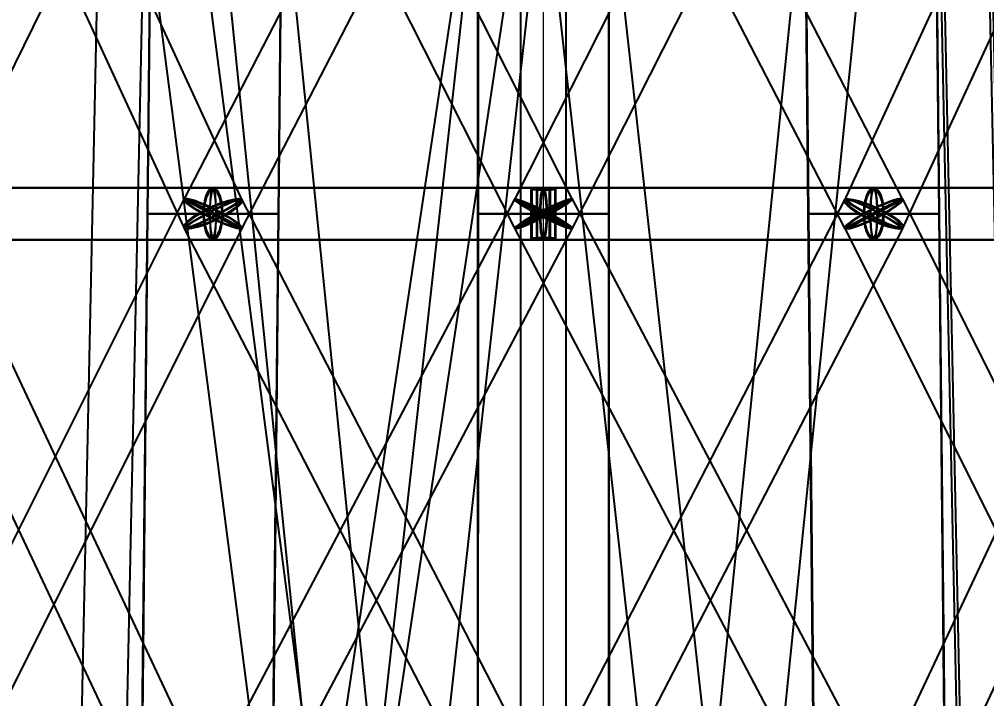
# Model space of a CAD drawing. Header units: millimetres. Extents: x -123812 to 252100, y -3000 to 639000.
# Drawn here: x -4094 to 3463, y 466211 to 471519 of the extents above; entities that cross this region are included whole.
import ezdxf

# ---------------------------------------------------------------- set-up
doc = ezdxf.new("R2010")
doc.units = ezdxf.units.MM
for name, color, linetype, lineweight in [('D-BMK-AXIS', 7, 'Continuous', 13), ('D-STR-DIM', 7, 'Continuous', 13), ('D-STR-STRC', 7, 'Continuous', 25)]:
    doc.layers.add(name, color=color, linetype=linetype, lineweight=lineweight)
doc.styles.add('OpenSansCondensed-Light', font='OpenSansCondensed-Light.ttf')
doc.styles.add('TOWER_UNICODE', font='Arial Unicode.ttf')
doc.dimstyles.new('EZDXF', dxfattribs={"dimtxt": 0.25, "dimasz": 0.175, "dimexe": 0.375, "dimexo": 0.125, "dimgap": 0.1, "dimtad": 1, "dimlfac": 100, "dimzin": 12, "dimdsep": 46, "dimtxsty": 'OpenSansCondensed-Light', "dimblk": 'ARCHTICK', "dimcen": 2.5, "dimazin": 3, "dimtfac": 0.5, "dimtmove": 2, "dimatfit": 3})

# ---------------------------------------------------------------- blocks, each defined once
blk = doc.blocks.new('_ARCHTICK')
at = {"color": 0, "linetype": 'BYBLOCK', "const_width": 0.15}
blk.add_lwpolyline([(-0.5, -0.5), (0.5, 0.5)], dxfattribs=at)

msp = doc.modelspace()

# ---------------------------------------------------------------- linework, layer by layer
at = {"layer": 'D-BMK-AXIS'}
msp.add_line((0, -3000), (0, 639000), dxfattribs=at)
at = {"layer": 'D-STR-STRC'}
for points in [[(-2758.2, 475112.7), (-5213.7, 470112.7), (-5211.4, 470101), (-5193.8, 470082.5), (-5162.1, 470058.3), (-5118.3, 470030.2), (-5065.5, 470000), (-5007.4, 469969.8), (-4947.7, 469941.7), (-4890.7, 469917.5), (-4840.2, 469899), (-4799.7, 469887.3), (-4771.8, 469883.3), (-4758.5, 469887.3), (-2303.1, 474887.3)], [(-5120.6, 474899), (-2812.7, 469899), (-2805.2, 469887.3), (-2782.4, 469883.3), (-2746, 469887.3), (-2698.2, 469899), (-2642.5, 469917.5), (-2582.6, 469941.7), (-2522.6, 469969.8), (-2466.6, 470000), (-2418.3, 470030.2), (-2381.2, 470058.3), (-2357.7, 470082.5), (-2349.3, 470101), (-4657.2, 475101)], [(-225.3, 475116.7), (-2806.3, 470116.7), (-2802.3, 470112.7), (-2783.2, 470101), (-2750.4, 470082.5), (-2706, 470058.3), (-2653.1, 470030.2), (-2595.3, 470000), (-2536.5, 469969.8), (-2480.7, 469941.7), (-2431.8, 469917.5), (-2393.1, 469899), (-2367.1, 469887.3), (-2355.7, 469883.3), (225.3, 474883.3)], [(-2757.4, 474887.3), (-226.8, 469887.3), (-220.9, 469883.3), (-199.9, 469887.3), (-165.4, 469899), (-119.5, 469917.5), (-65.5, 469941.7), (-7.1, 469969.8), (51.8, 470000), (107.2, 470030.2), (155.3, 470058.3), (192.8, 470082.5), (217.2, 470101), (226.8, 470112.7), (-2303.9, 475112.7)], [(2303.9, 475112.7), (-226.8, 470112.7), (-217.2, 470101), (-192.8, 470082.5), (-155.3, 470058.3), (-107.2, 470030.2), (-51.8, 470000), (7.1, 469969.8), (65.5, 469941.7), (119.5, 469917.5), (165.4, 469899), (199.9, 469887.3), (220.9, 469883.3), (226.8, 469887.3), (2757.4, 474887.3)], [(-225.3, 474883.3), (2355.7, 469883.3), (2367.1, 469887.3), (2393.1, 469899), (2431.8, 469917.5), (2480.7, 469941.7), (2536.5, 469969.8), (2595.3, 470000), (2653.1, 470030.2), (2706, 470058.3), (2750.4, 470082.5), (2783.2, 470101), (2802.3, 470112.7), (2806.3, 470116.7), (225.3, 475116.7)], [(4657.2, 475101), (2349.3, 470101), (2357.7, 470082.5), (2381.2, 470058.3), (2418.3, 470030.2), (2466.6, 470000), (2522.6, 469969.8), (2582.6, 469941.7), (2642.5, 469917.5), (2698.2, 469899), (2746, 469887.3), (2782.4, 469883.3), (2805.2, 469887.3), (2812.7, 469899), (5120.6, 474899)], [(-3571.2, 449969.8), (200.9, 474969.8), (194.1, 474974.1), (174, 474980.2), (142.1, 474987.6), (100.5, 474995.9), (52, 475004.4), (0, 475012.7), (-52, 475020.1), (-100.5, 475026.1), (-142.1, 475030.3), (-174, 475032.5), (-194.1, 475032.5), (-200.9, 475030.2), (-3973.1, 450030.2)], [(201.5, 450025.9), (-3038.3, 475025.9), (-3045.1, 475030.2), (-3065.3, 475032.4), (-3097.3, 475032.5), (-3139, 475030.3), (-3187.6, 475026.1), (-3239.8, 475020.1), (-3291.9, 475012.7), (-3340.6, 475004.5), (-3382.3, 474995.9), (-3414.3, 474987.7), (-3434.5, 474980.2), (-3441.3, 474974.1), (-201.5, 449974.1)], [(-2529.9, 449972.1), (252.4, 474972.1), (243.8, 474977.9), (218.6, 474985.2), (178.5, 474993.5), (126.2, 475002.3), (65.3, 475010.9), (0, 475018.8), (-65.3, 475025.4), (-126.2, 475030.2), (-178.5, 475033), (-218.6, 475033.6), (-243.8, 475031.9), (-252.4, 475027.9), (-3034.8, 450027.9)], [(252.7, 450025.5), (-2278, 475025.5), (-2286.6, 475028.1), (-2311.8, 475028.7), (-2352, 475027.4), (-2404.3, 475024.2), (-2465.3, 475019.4), (-2530.7, 475013.2), (-2596.1, 475006.2), (-2657, 474998.7), (-2709.4, 474991.3), (-2749.5, 474984.5), (-2774.8, 474978.8), (-2783.4, 474974.5), (-252.7, 449974.5)], [(252.7, 449974.4), (2783.4, 474974.4), (2774.8, 474975.3), (2749.5, 474977.8), (2709.4, 474981.9), (2657, 474987.2), (2596.1, 474993.4), (2530.7, 475000), (2465.3, 475006.6), (2404.3, 475012.8), (2352, 475018.1), (2311.8, 475022.2), (2286.6, 475024.7), (2278, 475025.6), (-252.7, 450025.6)], [(3034.7, 450028.1), (252.4, 475028.1), (243.8, 475028.7), (218.6, 475027.4), (178.5, 475024.2), (126.2, 475019.4), (65.3, 475013.2), (0, 475006.2), (-65.3, 474998.7), (-126.2, 474991.3), (-178.5, 474984.5), (-218.6, 474978.8), (-243.8, 474974.5), (-252.4, 474971.9), (2529.9, 449971.9)], [(3975.3, 450004.2), (3442.9, 475004.2), (3436, 475012.5), (3415.7, 475019.9), (3383.4, 475025.9), (3341.4, 475030.2), (3292.4, 475032.5), (3239.8, 475032.5), (3187.2, 475030.3), (3138.2, 475026), (3096.1, 475020), (3063.8, 475012.6), (3043.6, 475004.3), (3036.6, 474995.8), (3569, 449995.8)], [(-4986.1, 469796.8), (-2581, 469796.8), (-2560.9, 469803.7), (-2542.1, 469824), (-2526, 469856.3), (-2513.7, 469898.4), (-2505.9, 469947.4), (-2503.2, 470000), (-2505.9, 470052.6), (-2513.7, 470101.6), (-2526, 470143.7), (-2542.1, 470176), (-2560.9, 470196.3), (-2581, 470203.2), (-4986.1, 470203.2)], [(-4986.1, 469796.8), (-2581, 469796.8), (-2560.9, 469803.7), (-2542.1, 469824), (-2526, 469856.3), (-2513.7, 469898.4), (-2505.9, 469947.4), (-2503.2, 470000), (-2505.9, 470052.6), (-2513.7, 470101.6), (-2526, 470143.7), (-2542.1, 470176), (-2560.9, 470196.3), (-2581, 470203.2), (-4986.1, 470203.2)], [(4986.1, 470203.2), (2581, 470203.2), (2560.9, 470196.3), (2542.1, 470176), (2526, 470143.7), (2513.7, 470101.6), (2505.9, 470052.6), (2503.2, 470000), (2505.9, 469947.4), (2513.7, 469898.4), (2526, 469856.3), (2542.1, 469824), (2560.9, 469803.7), (2581, 469796.8), (4986.1, 469796.8)], [(4986.1, 470203.2), (2581, 470203.2), (2560.9, 470196.3), (2542.1, 470176), (2526, 470143.7), (2513.7, 470101.6), (2505.9, 470052.6), (2503.2, 470000), (2505.9, 469947.4), (2513.7, 469898.4), (2526, 469856.3), (2542.1, 469824), (2560.9, 469803.7), (2581, 469796.8), (4986.1, 469796.8)], [(-4856.6, 464885.6), (-2354.3, 469885.6), (-2356.4, 469897.4), (-2373.7, 469916.2), (-2405.3, 469940.8), (-2448.7, 469969.3), (-2501.2, 470000), (-2559.2, 470030.7), (-2618.6, 470059.2), (-2675.4, 470083.8), (-2725.9, 470102.6), (-2766.4, 470114.4), (-2794.3, 470118.4), (-2807.7, 470114.4), (-5310, 465114.4)], [(-5217, 469897.4), (-2862.2, 464897.4), (-2854.8, 464885.6), (-2832.1, 464881.6), (-2795.7, 464885.6), (-2748.1, 464897.4), (-2692.6, 464916.2), (-2632.9, 464940.8), (-2573.1, 464969.3), (-2517.2, 465000), (-2469.2, 465030.7), (-2432.1, 465059.2), (-2408.7, 465083.8), (-2400.4, 465102.6), (-4755.2, 470102.6)], [(-2407, 464881.6), (224.3, 469881.6), (220.5, 469885.6), (201.6, 469897.4), (169, 469916.2), (124.8, 469940.8), (72.2, 469969.3), (14.6, 470000), (-43.9, 470030.7), (-99.5, 470059.2), (-148.3, 470083.8), (-186.9, 470102.6), (-212.9, 470114.4), (-224.3, 470118.4), (-2855.6, 465118.4)], [(225.9, 465114.4), (-2355.1, 470114.4), (-2361, 470118.4), (-2381.8, 470114.4), (-2416.2, 470102.6), (-2461.8, 470083.8), (-2515.6, 470059.2), (-2573.8, 470030.7), (-2632.5, 470000), (-2687.7, 469969.3), (-2735.6, 469940.8), (-2773, 469916.2), (-2797.3, 469897.4), (-2806.9, 469885.6), (-225.9, 464885.6)], [(225.9, 464885.6), (2806.9, 469885.6), (2797.3, 469897.4), (2773, 469916.2), (2735.6, 469940.8), (2687.7, 469969.3), (2632.5, 470000), (2573.8, 470030.7), (2515.6, 470059.2), (2461.8, 470083.8), (2416.2, 470102.6), (2381.8, 470114.4), (2361, 470118.4), (2355.1, 470114.4), (-225.9, 465114.4)], [(2855.6, 465118.4), (224.3, 470118.4), (212.9, 470114.4), (186.9, 470102.6), (148.3, 470083.8), (99.5, 470059.2), (43.9, 470030.7), (-14.6, 470000), (-72.2, 469969.3), (-124.8, 469940.8), (-169, 469916.2), (-201.6, 469897.4), (-220.5, 469885.6), (-224.3, 469881.6), (2407, 464881.6)], [(5310, 465114.4), (2807.7, 470114.4), (2794.3, 470118.4), (2766.4, 470114.4), (2725.9, 470102.6), (2675.4, 470083.8), (2618.6, 470059.2), (2559.2, 470030.7), (2501.2, 470000), (2448.7, 469969.3), (2405.3, 469940.8), (2373.7, 469916.2), (2356.4, 469897.4), (2354.3, 469885.6), (4856.6, 464885.6)], [(4755.2, 470102.6), (2400.4, 465102.6), (2408.7, 465083.8), (2432.1, 465059.2), (2469.2, 465030.7), (2517.2, 465000), (2573.1, 464969.3), (2632.9, 464940.8), (2692.6, 464916.2), (2748.1, 464897.4), (2795.7, 464885.6), (2832.1, 464881.6), (2854.8, 464885.6), (2862.2, 464897.4), (5217, 469897.4)]]:
    msp.add_lwpolyline(points, dxfattribs=at)
for points in [[(-3950, 450000), (-3594.4, 450000), (-3062, 475000), (-3417.6, 475000)], [(-3950, 450000), (-3594.4, 450000), (-3062, 475000), (-3417.6, 475000)], [(-3095.2, 470000), (-2066.8, 470000), (-2017.6, 475000), (-3043.8, 475000)], [(-3091.5, 470000), (-2070.5, 470000), (-2020.6, 475000), (-3040.7, 475000)], [(-514.2, 470000), (514.2, 470000), (513.1, 475000), (-513.1, 475000)], [(-514.2, 470000), (514.2, 470000), (513.1, 475000), (-513.1, 475000)], [(-510.5, 470000), (510.5, 470000), (510.1, 475000), (-510.1, 475000)], [(-177.8, 475000), (-177.8, 450000), (177.8, 450000), (177.8, 475000)], [(-177.8, 450000), (177.8, 450000), (177.8, 475000), (-177.8, 475000)], [(2017.6, 475000), (2066.8, 470000), (3095.2, 470000), (3043.8, 475000)], [(2020.6, 475000), (2070.5, 470000), (3091.5, 470000), (3040.7, 475000)], [(3062, 475000), (3594.4, 450000), (3950, 450000), (3417.6, 475000)], [(3062, 475000), (3594.4, 450000), (3950, 450000), (3417.6, 475000)], [(-4453.3, 469800), (97.4, 469800), (97.4, 470200), (-4453.3, 470200)], [(-4407.7, 469800), (51.8, 469800), (51.8, 470200), (-4407.7, 470200)], [(-4407.7, 469800), (51.8, 469800), (51.8, 470200), (-4407.7, 470200)], [(-2658.8, 470000), (-2656.1, 469947.4), (-2648.3, 469898.4), (-2636, 469856.3), (-2619.9, 469824), (-2601.1, 469803.7), (-2581, 469796.8), (-2560.9, 469803.7), (-2542.1, 469824), (-2526, 469856.3), (-2513.7, 469898.4), (-2505.9, 469947.4), (-2503.2, 470000), (-2505.9, 470052.6), (-2513.7, 470101.6), (-2526, 470143.7), (-2542.1, 470176), (-2560.9, 470196.3), (-2581, 470203.2), (-2601.1, 470196.3), (-2619.9, 470176), (-2636, 470143.7), (-2648.3, 470101.6), (-2656.1, 470052.6)], [(-2658.8, 470000), (-2656.1, 469947.4), (-2648.3, 469898.4), (-2636, 469856.3), (-2619.9, 469824), (-2601.1, 469803.7), (-2581, 469796.8), (-2560.9, 469803.7), (-2542.1, 469824), (-2526, 469856.3), (-2513.7, 469898.4), (-2505.9, 469947.4), (-2503.2, 470000), (-2505.9, 470052.6), (-2513.7, 470101.6), (-2526, 470143.7), (-2542.1, 470176), (-2560.9, 470196.3), (-2581, 470203.2), (-2601.1, 470196.3), (-2619.9, 470176), (-2636, 470143.7), (-2648.3, 470101.6), (-2656.1, 470052.6)], [(-2652.6, 470000), (-2650.2, 469951.5), (-2643, 469906.4), (-2631.7, 469867.6), (-2616.8, 469837.9), (-2599.5, 469819.2), (-2581, 469812.8), (-2562.5, 469819.2), (-2545.2, 469837.9), (-2530.3, 469867.6), (-2519, 469906.4), (-2511.8, 469951.5), (-2509.4, 470000), (-2511.8, 470048.5), (-2519, 470093.6), (-2530.3, 470132.4), (-2545.2, 470162.1), (-2562.5, 470180.8), (-2581, 470187.2), (-2599.5, 470180.8), (-2616.8, 470162.1), (-2631.7, 470132.4), (-2643, 470093.6), (-2650.2, 470048.5)], [(-2652.6, 470000), (-2650.2, 469951.5), (-2643, 469906.4), (-2631.7, 469867.6), (-2616.8, 469837.9), (-2599.5, 469819.2), (-2581, 469812.8), (-2562.5, 469819.2), (-2545.2, 469837.9), (-2530.3, 469867.6), (-2519, 469906.4), (-2511.8, 469951.5), (-2509.4, 470000), (-2511.8, 470048.5), (-2519, 470093.6), (-2530.3, 470132.4), (-2545.2, 470162.1), (-2562.5, 470180.8), (-2581, 470187.2), (-2599.5, 470180.8), (-2616.8, 470162.1), (-2631.7, 470132.4), (-2643, 470093.6), (-2650.2, 470048.5)], [(-2607.5, 470000), (-2606.6, 469947.4), (-2604, 469898.4), (-2599.8, 469856.3), (-2594.3, 469824), (-2587.9, 469803.7), (-2581, 469796.8), (0, 469796.8), (6.9, 469803.7), (13.3, 469824), (18.8, 469856.3), (23, 469898.4), (25.6, 469947.4), (26.5, 470000), (25.6, 470052.6), (23, 470101.6), (18.8, 470143.7), (13.3, 470176), (6.9, 470196.3), (0, 470203.2), (-2581, 470203.2), (-2587.9, 470196.3), (-2594.3, 470176), (-2599.8, 470143.7), (-2604, 470101.6), (-2606.6, 470052.6)], [(-2607.5, 470000), (-2606.6, 469947.4), (-2604, 469898.4), (-2599.8, 469856.3), (-2594.3, 469824), (-2587.9, 469803.7), (-2581, 469796.8), (-2574.1, 469803.7), (-2567.7, 469824), (-2562.2, 469856.3), (-2558, 469898.4), (-2555.4, 469947.4), (-2554.5, 470000), (-2555.4, 470052.6), (-2558, 470101.6), (-2562.2, 470143.7), (-2567.7, 470176), (-2574.1, 470196.3), (-2581, 470203.2), (-2587.9, 470196.3), (-2594.3, 470176), (-2599.8, 470143.7), (-2604, 470101.6), (-2606.6, 470052.6)], [(-2607.5, 470000), (-2606.6, 469947.4), (-2604, 469898.4), (-2599.8, 469856.3), (-2594.3, 469824), (-2587.9, 469803.7), (-2581, 469796.8), (0, 469796.8), (6.9, 469803.7), (13.3, 469824), (18.8, 469856.3), (23, 469898.4), (25.6, 469947.4), (26.5, 470000), (25.6, 470052.6), (23, 470101.6), (18.8, 470143.7), (13.3, 470176), (6.9, 470196.3), (0, 470203.2), (-2581, 470203.2), (-2587.9, 470196.3), (-2594.3, 470176), (-2599.8, 470143.7), (-2604, 470101.6), (-2606.6, 470052.6)], [(-2607.5, 470000), (-2606.6, 469947.4), (-2604, 469898.4), (-2599.8, 469856.3), (-2594.3, 469824), (-2587.9, 469803.7), (-2581, 469796.8), (-2574.1, 469803.7), (-2567.7, 469824), (-2562.2, 469856.3), (-2558, 469898.4), (-2555.4, 469947.4), (-2554.5, 470000), (-2555.4, 470052.6), (-2558, 470101.6), (-2562.2, 470143.7), (-2567.7, 470176), (-2574.1, 470196.3), (-2581, 470203.2), (-2587.9, 470196.3), (-2594.3, 470176), (-2599.8, 470143.7), (-2604, 470101.6), (-2606.6, 470052.6)], [(-2605.4, 470000), (-2604.6, 469951.5), (-2602.2, 469906.4), (-2598.3, 469867.6), (-2593.2, 469837.9), (-2587.3, 469819.2), (-2581, 469812.8), (-2574.7, 469819.2), (-2568.8, 469837.9), (-2563.7, 469867.6), (-2559.8, 469906.4), (-2557.4, 469951.5), (-2556.6, 470000), (-2557.4, 470048.5), (-2559.8, 470093.6), (-2563.7, 470132.4), (-2568.8, 470162.1), (-2574.7, 470180.8), (-2581, 470187.2), (-2587.3, 470180.8), (-2593.2, 470162.1), (-2598.3, 470132.4), (-2602.2, 470093.6), (-2604.6, 470048.5)], [(-2605.4, 470000), (-2604.6, 469951.5), (-2602.2, 469906.4), (-2598.3, 469867.6), (-2593.2, 469837.9), (-2587.3, 469819.2), (-2581, 469812.8), (-2574.7, 469819.2), (-2568.8, 469837.9), (-2563.7, 469867.6), (-2559.8, 469906.4), (-2557.4, 469951.5), (-2556.6, 470000), (-2557.4, 470048.5), (-2559.8, 470093.6), (-2563.7, 470132.4), (-2568.8, 470162.1), (-2574.7, 470180.8), (-2581, 470187.2), (-2587.3, 470180.8), (-2593.2, 470162.1), (-2598.3, 470132.4), (-2602.2, 470093.6), (-2604.6, 470048.5)], [(97.4, 470200), (-97.4, 470200), (-97.4, 469800), (97.4, 469800)], [(91.5, 470188), (-91.5, 470188), (-91.5, 469812), (91.5, 469812)], [(51.8, 470200), (-51.8, 470200), (-51.8, 469800), (51.8, 469800)], [(51.8, 470200), (-51.8, 470200), (-51.8, 469800), (51.8, 469800)], [(-51.8, 469800), (4407.7, 469800), (4407.7, 470200), (-51.8, 470200)], [(-51.8, 470200), (51.8, 470200), (51.8, 469800), (-51.8, 469800)], [(-51.8, 469800), (4407.7, 469800), (4407.7, 470200), (-51.8, 470200)], [(-51.8, 470200), (51.8, 470200), (51.8, 469800), (-51.8, 469800)], [(48.7, 470188), (-48.7, 470188), (-48.7, 469812), (48.7, 469812)], [(48.7, 470188), (-48.7, 470188), (-48.7, 469812), (48.7, 469812)], [(-48.7, 470188), (48.7, 470188), (48.7, 469812), (-48.7, 469812)], [(-48.7, 470188), (48.7, 470188), (48.7, 469812), (-48.7, 469812)], [(-26.5, 470000), (-25.6, 469947.4), (-23, 469898.4), (-18.8, 469856.3), (-13.3, 469824), (-6.9, 469803.7), (0, 469796.8), (6.9, 469803.7), (13.3, 469824), (18.8, 469856.3), (23, 469898.4), (25.6, 469947.4), (26.5, 470000), (25.6, 470052.6), (23, 470101.6), (18.8, 470143.7), (13.3, 470176), (6.9, 470196.3), (0, 470203.2), (-6.9, 470196.3), (-13.3, 470176), (-18.8, 470143.7), (-23, 470101.6), (-25.6, 470052.6)], [(-26.5, 470000), (-25.6, 469947.4), (-23, 469898.4), (-18.8, 469856.3), (-13.3, 469824), (-6.9, 469803.7), (0, 469796.8), (6.9, 469803.7), (13.3, 469824), (18.8, 469856.3), (23, 469898.4), (25.6, 469947.4), (26.5, 470000), (25.6, 470052.6), (23, 470101.6), (18.8, 470143.7), (13.3, 470176), (6.9, 470196.3), (0, 470203.2), (-6.9, 470196.3), (-13.3, 470176), (-18.8, 470143.7), (-23, 470101.6), (-25.6, 470052.6)], [(-26.5, 470000), (-25.6, 469947.4), (-23, 469898.4), (-18.8, 469856.3), (-13.3, 469824), (-6.9, 469803.7), (0, 469796.8), (2581, 469796.8), (2587.9, 469803.7), (2594.3, 469824), (2599.8, 469856.3), (2604, 469898.4), (2606.6, 469947.4), (2607.5, 470000), (2606.6, 470052.6), (2604, 470101.6), (2599.8, 470143.7), (2594.3, 470176), (2587.9, 470196.3), (2581, 470203.2), (0, 470203.2), (-6.9, 470196.3), (-13.3, 470176), (-18.8, 470143.7), (-23, 470101.6), (-25.6, 470052.6)], [(26.5, 470000), (25.6, 469947.4), (23, 469898.4), (18.8, 469856.3), (13.3, 469824), (6.9, 469803.7), (0, 469796.8), (-6.9, 469803.7), (-13.3, 469824), (-18.8, 469856.3), (-23, 469898.4), (-25.6, 469947.4), (-26.5, 470000), (-25.6, 470052.6), (-23, 470101.6), (-18.8, 470143.7), (-13.3, 470176), (-6.9, 470196.3), (0, 470203.2), (6.9, 470196.3), (13.3, 470176), (18.8, 470143.7), (23, 470101.6), (25.6, 470052.6)], [(-26.5, 470000), (-25.6, 469947.4), (-23, 469898.4), (-18.8, 469856.3), (-13.3, 469824), (-6.9, 469803.7), (0, 469796.8), (2581, 469796.8), (2587.9, 469803.7), (2594.3, 469824), (2599.8, 469856.3), (2604, 469898.4), (2606.6, 469947.4), (2607.5, 470000), (2606.6, 470052.6), (2604, 470101.6), (2599.8, 470143.7), (2594.3, 470176), (2587.9, 470196.3), (2581, 470203.2), (0, 470203.2), (-6.9, 470196.3), (-13.3, 470176), (-18.8, 470143.7), (-23, 470101.6), (-25.6, 470052.6)], [(26.5, 470000), (25.6, 469947.4), (23, 469898.4), (18.8, 469856.3), (13.3, 469824), (6.9, 469803.7), (0, 469796.8), (-6.9, 469803.7), (-13.3, 469824), (-18.8, 469856.3), (-23, 469898.4), (-25.6, 469947.4), (-26.5, 470000), (-25.6, 470052.6), (-23, 470101.6), (-18.8, 470143.7), (-13.3, 470176), (-6.9, 470196.3), (0, 470203.2), (6.9, 470196.3), (13.3, 470176), (18.8, 470143.7), (23, 470101.6), (25.6, 470052.6)], [(-24.4, 470000), (-23.6, 469951.5), (-21.2, 469906.4), (-17.3, 469867.6), (-12.2, 469837.9), (-6.3, 469819.2), (0, 469812.8), (6.3, 469819.2), (12.2, 469837.9), (17.3, 469867.6), (21.2, 469906.4), (23.6, 469951.5), (24.4, 470000), (23.6, 470048.5), (21.2, 470093.6), (17.3, 470132.4), (12.2, 470162.1), (6.3, 470180.8), (0, 470187.2), (-6.3, 470180.8), (-12.2, 470162.1), (-17.3, 470132.4), (-21.2, 470093.6), (-23.6, 470048.5)], [(-24.4, 470000), (-23.6, 469951.5), (-21.2, 469906.4), (-17.3, 469867.6), (-12.2, 469837.9), (-6.3, 469819.2), (0, 469812.8), (6.3, 469819.2), (12.2, 469837.9), (17.3, 469867.6), (21.2, 469906.4), (23.6, 469951.5), (24.4, 470000), (23.6, 470048.5), (21.2, 470093.6), (17.3, 470132.4), (12.2, 470162.1), (6.3, 470180.8), (0, 470187.2), (-6.3, 470180.8), (-12.2, 470162.1), (-17.3, 470132.4), (-21.2, 470093.6), (-23.6, 470048.5)], [(24.4, 470000), (23.6, 469951.5), (21.2, 469906.4), (17.3, 469867.6), (12.2, 469837.9), (6.3, 469819.2), (0, 469812.8), (-6.3, 469819.2), (-12.2, 469837.9), (-17.3, 469867.6), (-21.2, 469906.4), (-23.6, 469951.5), (-24.4, 470000), (-23.6, 470048.5), (-21.2, 470093.6), (-17.3, 470132.4), (-12.2, 470162.1), (-6.3, 470180.8), (0, 470187.2), (6.3, 470180.8), (12.2, 470162.1), (17.3, 470132.4), (21.2, 470093.6), (23.6, 470048.5)], [(24.4, 470000), (23.6, 469951.5), (21.2, 469906.4), (17.3, 469867.6), (12.2, 469837.9), (6.3, 469819.2), (0, 469812.8), (-6.3, 469819.2), (-12.2, 469837.9), (-17.3, 469867.6), (-21.2, 469906.4), (-23.6, 469951.5), (-24.4, 470000), (-23.6, 470048.5), (-21.2, 470093.6), (-17.3, 470132.4), (-12.2, 470162.1), (-6.3, 470180.8), (0, 470187.2), (6.3, 470180.8), (12.2, 470162.1), (17.3, 470132.4), (21.2, 470093.6), (23.6, 470048.5)], [(2658.8, 470000), (2656.1, 469947.4), (2648.3, 469898.4), (2636, 469856.3), (2619.9, 469824), (2601.1, 469803.7), (2581, 469796.8), (2560.9, 469803.7), (2542.1, 469824), (2526, 469856.3), (2513.7, 469898.4), (2505.9, 469947.4), (2503.2, 470000), (2505.9, 470052.6), (2513.7, 470101.6), (2526, 470143.7), (2542.1, 470176), (2560.9, 470196.3), (2581, 470203.2), (2601.1, 470196.3), (2619.9, 470176), (2636, 470143.7), (2648.3, 470101.6), (2656.1, 470052.6)], [(2658.8, 470000), (2656.1, 469947.4), (2648.3, 469898.4), (2636, 469856.3), (2619.9, 469824), (2601.1, 469803.7), (2581, 469796.8), (2560.9, 469803.7), (2542.1, 469824), (2526, 469856.3), (2513.7, 469898.4), (2505.9, 469947.4), (2503.2, 470000), (2505.9, 470052.6), (2513.7, 470101.6), (2526, 470143.7), (2542.1, 470176), (2560.9, 470196.3), (2581, 470203.2), (2601.1, 470196.3), (2619.9, 470176), (2636, 470143.7), (2648.3, 470101.6), (2656.1, 470052.6)], [(2652.6, 470000), (2650.2, 469951.5), (2643, 469906.4), (2631.7, 469867.6), (2616.8, 469837.9), (2599.5, 469819.2), (2581, 469812.8), (2562.5, 469819.2), (2545.2, 469837.9), (2530.3, 469867.6), (2519, 469906.4), (2511.8, 469951.5), (2509.4, 470000), (2511.8, 470048.5), (2519, 470093.6), (2530.3, 470132.4), (2545.2, 470162.1), (2562.5, 470180.8), (2581, 470187.2), (2599.5, 470180.8), (2616.8, 470162.1), (2631.7, 470132.4), (2643, 470093.6), (2650.2, 470048.5)], [(2652.6, 470000), (2650.2, 469951.5), (2643, 469906.4), (2631.7, 469867.6), (2616.8, 469837.9), (2599.5, 469819.2), (2581, 469812.8), (2562.5, 469819.2), (2545.2, 469837.9), (2530.3, 469867.6), (2519, 469906.4), (2511.8, 469951.5), (2509.4, 470000), (2511.8, 470048.5), (2519, 470093.6), (2530.3, 470132.4), (2545.2, 470162.1), (2562.5, 470180.8), (2581, 470187.2), (2599.5, 470180.8), (2616.8, 470162.1), (2631.7, 470132.4), (2643, 470093.6), (2650.2, 470048.5)], [(2607.5, 470000), (2606.6, 469947.4), (2604, 469898.4), (2599.8, 469856.3), (2594.3, 469824), (2587.9, 469803.7), (2581, 469796.8), (2574.1, 469803.7), (2567.7, 469824), (2562.2, 469856.3), (2558, 469898.4), (2555.4, 469947.4), (2554.5, 470000), (2555.4, 470052.6), (2558, 470101.6), (2562.2, 470143.7), (2567.7, 470176), (2574.1, 470196.3), (2581, 470203.2), (2587.9, 470196.3), (2594.3, 470176), (2599.8, 470143.7), (2604, 470101.6), (2606.6, 470052.6)], [(2607.5, 470000), (2606.6, 469947.4), (2604, 469898.4), (2599.8, 469856.3), (2594.3, 469824), (2587.9, 469803.7), (2581, 469796.8), (2574.1, 469803.7), (2567.7, 469824), (2562.2, 469856.3), (2558, 469898.4), (2555.4, 469947.4), (2554.5, 470000), (2555.4, 470052.6), (2558, 470101.6), (2562.2, 470143.7), (2567.7, 470176), (2574.1, 470196.3), (2581, 470203.2), (2587.9, 470196.3), (2594.3, 470176), (2599.8, 470143.7), (2604, 470101.6), (2606.6, 470052.6)], [(2605.4, 470000), (2604.6, 469951.5), (2602.2, 469906.4), (2598.3, 469867.6), (2593.2, 469837.9), (2587.3, 469819.2), (2581, 469812.8), (2574.7, 469819.2), (2568.8, 469837.9), (2563.7, 469867.6), (2559.8, 469906.4), (2557.4, 469951.5), (2556.6, 470000), (2557.4, 470048.5), (2559.8, 470093.6), (2563.7, 470132.4), (2568.8, 470162.1), (2574.7, 470180.8), (2581, 470187.2), (2587.3, 470180.8), (2593.2, 470162.1), (2598.3, 470132.4), (2602.2, 470093.6), (2604.6, 470048.5)], [(2605.4, 470000), (2604.6, 469951.5), (2602.2, 469906.4), (2598.3, 469867.6), (2593.2, 469837.9), (2587.3, 469819.2), (2581, 469812.8), (2574.7, 469819.2), (2568.8, 469837.9), (2563.7, 469867.6), (2559.8, 469906.4), (2557.4, 469951.5), (2556.6, 470000), (2557.4, 470048.5), (2559.8, 470093.6), (2563.7, 470132.4), (2568.8, 470162.1), (2574.7, 470180.8), (2581, 470187.2), (2587.3, 470180.8), (2593.2, 470162.1), (2598.3, 470132.4), (2602.2, 470093.6), (2604.6, 470048.5)], [(-2695.4, 470000), (-2743.7, 469969.8), (-2780.8, 469941.7), (-2804.4, 469917.5), (-2812.7, 469899), (-2805.2, 469887.3), (-2782.4, 469883.3), (-2746, 469887.3), (-2698.2, 469899), (-2642.5, 469917.5), (-2582.6, 469941.7), (-2522.6, 469969.8), (-2466.6, 470000), (-2418.3, 470030.2), (-2381.2, 470058.3), (-2357.7, 470082.5), (-2349.3, 470101), (-2356.8, 470112.7), (-2379.6, 470116.7), (-2416, 470112.7), (-2463.8, 470101), (-2519.5, 470082.5), (-2579.4, 470058.3), (-2639.4, 470030.2)], [(-2501.2, 470000), (-2448.7, 469969.3), (-2405.3, 469940.8), (-2373.7, 469916.2), (-2356.4, 469897.4), (-2354.3, 469885.6), (-2367.7, 469881.6), (-2395.6, 469885.6), (-2436.1, 469897.4), (-2486.6, 469916.2), (-2543.4, 469940.8), (-2602.8, 469969.3), (-2660.8, 470000), (-2713.3, 470030.7), (-2756.8, 470059.2), (-2788.3, 470083.8), (-2805.6, 470102.6), (-2807.7, 470114.4), (-2794.3, 470118.4), (-2766.4, 470114.4), (-2725.9, 470102.6), (-2675.4, 470083.8), (-2618.6, 470059.2), (-2559.2, 470030.7)], [(-2529.5, 470000), (-2588.2, 469969.3), (-2646.4, 469940.8), (-2700.2, 469916.2), (-2745.8, 469897.4), (-2780.2, 469885.6), (-2801, 469881.6), (-2806.9, 469885.6), (-2797.3, 469897.4), (-2773, 469916.2), (-2735.6, 469940.8), (-2687.7, 469969.3), (-2632.5, 470000), (-2573.8, 470030.7), (-2515.6, 470059.2), (-2461.8, 470083.8), (-2416.2, 470102.6), (-2381.8, 470114.4), (-2361, 470118.4), (-2355.1, 470114.4), (-2364.7, 470102.6), (-2389, 470083.8), (-2426.4, 470059.2), (-2474.3, 470030.7)], [(-2595.3, 470000), (-2536.5, 469969.8), (-2480.7, 469941.7), (-2431.8, 469917.5), (-2393.1, 469899), (-2367.1, 469887.3), (-2355.7, 469883.3), (-2359.7, 469887.3), (-2378.8, 469899), (-2411.6, 469917.5), (-2456, 469941.7), (-2508.9, 469969.8), (-2566.7, 470000), (-2625.5, 470030.2), (-2681.3, 470058.3), (-2730.2, 470082.5), (-2769, 470101), (-2794.9, 470112.7), (-2806.3, 470116.7), (-2802.3, 470112.7), (-2783.2, 470101), (-2750.4, 470082.5), (-2706, 470058.3), (-2653.1, 470030.2)], [(-2684.2, 470000), (-2727.7, 469972.8), (-2761.2, 469947.4), (-2782.4, 469925.6), (-2789.9, 469908.9), (-2783.1, 469898.4), (-2762.6, 469894.8), (-2729.7, 469898.4), (-2686.7, 469908.9), (-2636.5, 469925.6), (-2582.5, 469947.4), (-2528.4, 469972.8), (-2477.8, 470000), (-2434.3, 470027.2), (-2400.9, 470052.6), (-2379.6, 470074.4), (-2372.1, 470091.1), (-2378.9, 470101.6), (-2399.4, 470105.2), (-2432.3, 470101.6), (-2475.3, 470091.1), (-2525.5, 470074.4), (-2579.5, 470052.6), (-2633.7, 470027.2)], [(-2509.1, 470000), (-2461.7, 469972.4), (-2422.5, 469946.6), (-2394.1, 469924.5), (-2378.5, 469907.5), (-2376.6, 469896.9), (-2388.7, 469893.2), (-2413.8, 469896.9), (-2450.4, 469907.5), (-2495.9, 469924.5), (-2547.1, 469946.6), (-2600.7, 469972.4), (-2652.9, 470000), (-2700.3, 470027.6), (-2739.5, 470053.4), (-2767.9, 470075.5), (-2783.5, 470092.5), (-2785.4, 470103.1), (-2773.3, 470106.8), (-2748.2, 470103.1), (-2711.6, 470092.5), (-2666.1, 470075.5), (-2614.9, 470053.4), (-2561.3, 470027.6)], [(-2534.6, 470000), (-2587.5, 469972.4), (-2640, 469946.6), (-2688.4, 469924.5), (-2729.6, 469907.5), (-2760.6, 469896.9), (-2779.4, 469893.2), (-2784.6, 469896.9), (-2776, 469907.5), (-2754.1, 469924.5), (-2720.4, 469946.6), (-2677.2, 469972.4), (-2627.4, 470000), (-2574.5, 470027.6), (-2522, 470053.4), (-2473.6, 470075.5), (-2432.4, 470092.5), (-2401.4, 470103.1), (-2382.6, 470106.8), (-2377.4, 470103.1), (-2386, 470092.5), (-2407.9, 470075.5), (-2441.6, 470053.4), (-2484.8, 470027.6)], [(-2593.9, 470000), (-2540.9, 469972.8), (-2490.6, 469947.4), (-2446.5, 469925.6), (-2411.6, 469908.9), (-2388.2, 469898.4), (-2377.9, 469894.8), (-2381.5, 469898.4), (-2398.7, 469908.9), (-2428.3, 469925.6), (-2468.3, 469947.4), (-2516, 469972.8), (-2568.1, 470000), (-2621.1, 470027.2), (-2671.4, 470052.6), (-2715.5, 470074.4), (-2750.5, 470091.1), (-2773.8, 470101.6), (-2784.1, 470105.2), (-2780.5, 470101.6), (-2763.3, 470091.1), (-2733.7, 470074.4), (-2693.7, 470052.6), (-2646, 470027.2)], [(-51.8, 470000), (-107.2, 469969.8), (-155.3, 469941.7), (-192.8, 469917.5), (-217.2, 469899), (-226.8, 469887.3), (-220.9, 469883.3), (-199.9, 469887.3), (-165.4, 469899), (-119.5, 469917.5), (-65.5, 469941.7), (-7.1, 469969.8), (51.8, 470000), (107.2, 470030.2), (155.3, 470058.3), (192.8, 470082.5), (217.2, 470101), (226.8, 470112.7), (220.9, 470116.7), (199.9, 470112.7), (165.4, 470101), (119.5, 470082.5), (65.5, 470058.3), (7.1, 470030.2)], [(51.8, 470000), (107.2, 469969.8), (155.3, 469941.7), (192.8, 469917.5), (217.2, 469899), (226.8, 469887.3), (220.9, 469883.3), (199.9, 469887.3), (165.4, 469899), (119.5, 469917.5), (65.5, 469941.7), (7.1, 469969.8), (-51.8, 470000), (-107.2, 470030.2), (-155.3, 470058.3), (-192.8, 470082.5), (-217.2, 470101), (-226.8, 470112.7), (-220.9, 470116.7), (-199.9, 470112.7), (-165.4, 470101), (-119.5, 470082.5), (-65.5, 470058.3), (-7.1, 470030.2)], [(14.6, 470000), (72.2, 469969.3), (124.8, 469940.8), (169, 469916.2), (201.6, 469897.4), (220.5, 469885.6), (224.3, 469881.6), (212.9, 469885.6), (186.9, 469897.4), (148.3, 469916.2), (99.5, 469940.8), (43.9, 469969.3), (-14.6, 470000), (-72.2, 470030.7), (-124.8, 470059.2), (-169, 470083.8), (-201.6, 470102.6), (-220.5, 470114.4), (-224.3, 470118.4), (-212.9, 470114.4), (-186.9, 470102.6), (-148.3, 470083.8), (-99.5, 470059.2), (-43.9, 470030.7)], [(-14.6, 470000), (-72.2, 469969.3), (-124.8, 469940.8), (-169, 469916.2), (-201.6, 469897.4), (-220.5, 469885.6), (-224.3, 469881.6), (-212.9, 469885.6), (-186.9, 469897.4), (-148.3, 469916.2), (-99.5, 469940.8), (-43.9, 469969.3), (14.6, 470000), (72.2, 470030.7), (124.8, 470059.2), (169, 470083.8), (201.6, 470102.6), (220.5, 470114.4), (224.3, 470118.4), (212.9, 470114.4), (186.9, 470102.6), (148.3, 470083.8), (99.5, 470059.2), (43.9, 470030.7)], [(-46.7, 470000), (-96.7, 469972.8), (-140, 469947.4), (-173.9, 469925.6), (-195.8, 469908.9), (-204.4, 469898.4), (-199.1, 469894.8), (-180.3, 469898.4), (-149.1, 469908.9), (-107.8, 469925.6), (-59.1, 469947.4), (-6.4, 469972.8), (46.7, 470000), (96.7, 470027.2), (140, 470052.6), (173.9, 470074.4), (195.8, 470091.1), (204.4, 470101.6), (199.1, 470105.2), (180.3, 470101.6), (149.1, 470091.1), (107.8, 470074.4), (59.1, 470052.6), (6.4, 470027.2)], [(46.7, 470000), (96.7, 469972.8), (140, 469947.4), (173.9, 469925.6), (195.8, 469908.9), (204.4, 469898.4), (199.1, 469894.8), (180.3, 469898.4), (149.1, 469908.9), (107.8, 469925.6), (59.1, 469947.4), (6.4, 469972.8), (-46.7, 470000), (-96.7, 470027.2), (-140, 470052.6), (-173.9, 470074.4), (-195.8, 470091.1), (-204.4, 470101.6), (-199.1, 470105.2), (-180.3, 470101.6), (-149.1, 470091.1), (-107.8, 470074.4), (-59.1, 470052.6), (-6.4, 470027.2)], [(13.2, 470000), (65.1, 469972.4), (112.6, 469946.6), (152.3, 469924.5), (181.7, 469907.5), (198.8, 469896.9), (202.2, 469893.2), (191.9, 469896.9), (168.5, 469907.5), (133.7, 469924.5), (89.7, 469946.6), (39.6, 469972.4), (-13.2, 470000), (-65.1, 470027.6), (-112.6, 470053.4), (-152.3, 470075.5), (-181.7, 470092.5), (-198.8, 470103.1), (-202.2, 470106.8), (-191.9, 470103.1), (-168.5, 470092.5), (-133.7, 470075.5), (-89.7, 470053.4), (-39.6, 470027.6)], [(-13.2, 470000), (-65.1, 469972.4), (-112.6, 469946.6), (-152.3, 469924.5), (-181.7, 469907.5), (-198.8, 469896.9), (-202.2, 469893.2), (-191.9, 469896.9), (-168.5, 469907.5), (-133.7, 469924.5), (-89.7, 469946.6), (-39.6, 469972.4), (13.2, 470000), (65.1, 470027.6), (112.6, 470053.4), (152.3, 470075.5), (181.7, 470092.5), (198.8, 470103.1), (202.2, 470106.8), (191.9, 470103.1), (168.5, 470092.5), (133.7, 470075.5), (89.7, 470053.4), (39.6, 470027.6)], [(2695.4, 470000), (2743.7, 469969.8), (2780.8, 469941.7), (2804.4, 469917.5), (2812.7, 469899), (2805.2, 469887.3), (2782.4, 469883.3), (2746, 469887.3), (2698.2, 469899), (2642.5, 469917.5), (2582.6, 469941.7), (2522.6, 469969.8), (2466.6, 470000), (2418.3, 470030.2), (2381.2, 470058.3), (2357.7, 470082.5), (2349.3, 470101), (2356.8, 470112.7), (2379.6, 470116.7), (2416, 470112.7), (2463.8, 470101), (2519.5, 470082.5), (2579.4, 470058.3), (2639.4, 470030.2)], [(2501.2, 470000), (2448.7, 469969.3), (2405.3, 469940.8), (2373.7, 469916.2), (2356.4, 469897.4), (2354.3, 469885.6), (2367.7, 469881.6), (2395.6, 469885.6), (2436.1, 469897.4), (2486.6, 469916.2), (2543.4, 469940.8), (2602.8, 469969.3), (2660.8, 470000), (2713.3, 470030.7), (2756.8, 470059.2), (2788.3, 470083.8), (2805.6, 470102.6), (2807.7, 470114.4), (2794.3, 470118.4), (2766.4, 470114.4), (2725.9, 470102.6), (2675.4, 470083.8), (2618.6, 470059.2), (2559.2, 470030.7)], [(2529.5, 470000), (2588.2, 469969.3), (2646.4, 469940.8), (2700.2, 469916.2), (2745.8, 469897.4), (2780.2, 469885.6), (2801, 469881.6), (2806.9, 469885.6), (2797.3, 469897.4), (2773, 469916.2), (2735.6, 469940.8), (2687.7, 469969.3), (2632.5, 470000), (2573.8, 470030.7), (2515.6, 470059.2), (2461.8, 470083.8), (2416.2, 470102.6), (2381.8, 470114.4), (2361, 470118.4), (2355.1, 470114.4), (2364.7, 470102.6), (2389, 470083.8), (2426.4, 470059.2), (2474.3, 470030.7)], [(2595.3, 470000), (2536.5, 469969.8), (2480.7, 469941.7), (2431.8, 469917.5), (2393.1, 469899), (2367.1, 469887.3), (2355.7, 469883.3), (2359.7, 469887.3), (2378.8, 469899), (2411.6, 469917.5), (2456, 469941.7), (2508.9, 469969.8), (2566.7, 470000), (2625.5, 470030.2), (2681.3, 470058.3), (2730.2, 470082.5), (2769, 470101), (2794.9, 470112.7), (2806.3, 470116.7), (2802.3, 470112.7), (2783.2, 470101), (2750.4, 470082.5), (2706, 470058.3), (2653.1, 470030.2)], [(2684.2, 470000), (2727.7, 469972.8), (2761.2, 469947.4), (2782.4, 469925.6), (2789.9, 469908.9), (2783.1, 469898.4), (2762.6, 469894.8), (2729.7, 469898.4), (2686.7, 469908.9), (2636.5, 469925.6), (2582.5, 469947.4), (2528.4, 469972.8), (2477.8, 470000), (2434.3, 470027.2), (2400.9, 470052.6), (2379.6, 470074.4), (2372.1, 470091.1), (2378.9, 470101.6), (2399.4, 470105.2), (2432.3, 470101.6), (2475.3, 470091.1), (2525.5, 470074.4), (2579.5, 470052.6), (2633.7, 470027.2)], [(2509.1, 470000), (2461.7, 469972.4), (2422.5, 469946.6), (2394.1, 469924.5), (2378.5, 469907.5), (2376.6, 469896.9), (2388.7, 469893.2), (2413.8, 469896.9), (2450.4, 469907.5), (2495.9, 469924.5), (2547.1, 469946.6), (2600.7, 469972.4), (2652.9, 470000), (2700.3, 470027.6), (2739.5, 470053.4), (2767.9, 470075.5), (2783.5, 470092.5), (2785.4, 470103.1), (2773.3, 470106.8), (2748.2, 470103.1), (2711.6, 470092.5), (2666.1, 470075.5), (2614.9, 470053.4), (2561.3, 470027.6)], [(2534.6, 470000), (2587.5, 469972.4), (2640, 469946.6), (2688.4, 469924.5), (2729.6, 469907.5), (2760.6, 469896.9), (2779.4, 469893.2), (2784.6, 469896.9), (2776, 469907.5), (2754.1, 469924.5), (2720.4, 469946.6), (2677.2, 469972.4), (2627.4, 470000), (2574.5, 470027.6), (2522, 470053.4), (2473.6, 470075.5), (2432.4, 470092.5), (2401.4, 470103.1), (2382.6, 470106.8), (2377.4, 470103.1), (2386, 470092.5), (2407.9, 470075.5), (2441.6, 470053.4), (2484.8, 470027.6)], [(2593.9, 470000), (2540.9, 469972.8), (2490.6, 469947.4), (2446.5, 469925.6), (2411.6, 469908.9), (2388.2, 469898.4), (2377.9, 469894.8), (2381.5, 469898.4), (2398.7, 469908.9), (2428.3, 469925.6), (2468.3, 469947.4), (2516, 469972.8), (2568.1, 470000), (2621.1, 470027.2), (2671.4, 470052.6), (2715.5, 470074.4), (2750.5, 470091.1), (2773.8, 470101.6), (2784.1, 470105.2), (2780.5, 470101.6), (2763.3, 470091.1), (2733.7, 470074.4), (2693.7, 470052.6), (2646, 470027.2)], [(-3146.7, 465000), (-2115.9, 465000), (-2066.8, 470000), (-3095.2, 470000)], [(-3142.3, 465000), (-2120.3, 465000), (-2070.5, 470000), (-3091.5, 470000)], [(-2066.8, 470000), (-2084.3, 470000), (-2135.7, 470000), (-2217.4, 470000), (-2323.9, 470000), (-2447.9, 470000), (-2581, 470000), (-2714.1, 470000), (-2838.1, 470000), (-2944.6, 470000), (-3026.3, 470000), (-3077.7, 470000), (-3095.2, 470000), (-3077.7, 470000), (-3026.3, 470000), (-2944.6, 470000), (-2838.1, 470000), (-2714.1, 470000), (-2581, 470000), (-2447.9, 470000), (-2323.9, 470000), (-2217.4, 470000), (-2135.7, 470000), (-2084.3, 470000)], [(-2070.5, 470000), (-2087.9, 470000), (-2138.9, 470000), (-2220, 470000), (-2325.7, 470000), (-2448.9, 470000), (-2581, 470000), (-2713.1, 470000), (-2836.3, 470000), (-2942, 470000), (-3023.1, 470000), (-3074.1, 470000), (-3091.5, 470000), (-3074.1, 470000), (-3023.1, 470000), (-2942, 470000), (-2836.3, 470000), (-2713.1, 470000), (-2581, 470000), (-2448.9, 470000), (-2325.7, 470000), (-2220, 470000), (-2138.9, 470000), (-2087.9, 470000)], [(-515.4, 465000), (515.4, 465000), (514.2, 470000), (-514.2, 470000)], [(-515.4, 465000), (515.4, 465000), (514.2, 470000), (-514.2, 470000)], [(514.2, 470000), (496.7, 470000), (445.3, 470000), (363.6, 470000), (257.1, 470000), (133.1, 470000), (0, 470000), (-133.1, 470000), (-257.1, 470000), (-363.6, 470000), (-445.3, 470000), (-496.7, 470000), (-514.2, 470000), (-496.7, 470000), (-445.3, 470000), (-363.6, 470000), (-257.1, 470000), (-133.1, 470000), (0, 470000), (133.1, 470000), (257.1, 470000), (363.6, 470000), (445.3, 470000), (496.7, 470000)], [(514.2, 470000), (496.7, 470000), (445.3, 470000), (363.6, 470000), (257.1, 470000), (133.1, 470000), (0, 470000), (-133.1, 470000), (-257.1, 470000), (-363.6, 470000), (-445.3, 470000), (-496.7, 470000), (-514.2, 470000), (-496.7, 470000), (-445.3, 470000), (-363.6, 470000), (-257.1, 470000), (-133.1, 470000), (0, 470000), (133.1, 470000), (257.1, 470000), (363.6, 470000), (445.3, 470000), (496.7, 470000)], [(-511, 465000), (511, 465000), (510.5, 470000), (-510.5, 470000)], [(510.5, 470000), (493.1, 470000), (442.1, 470000), (361, 470000), (255.3, 470000), (132.1, 470000), (0, 470000), (-132.1, 470000), (-255.3, 470000), (-361, 470000), (-442.1, 470000), (-493.1, 470000), (-510.5, 470000), (-493.1, 470000), (-442.1, 470000), (-361, 470000), (-255.3, 470000), (-132.1, 470000), (0, 470000), (132.1, 470000), (255.3, 470000), (361, 470000), (442.1, 470000), (493.1, 470000)], [(2066.8, 470000), (2115.9, 465000), (3146.7, 465000), (3095.2, 470000)], [(3095.2, 470000), (3077.7, 470000), (3026.3, 470000), (2944.6, 470000), (2838.1, 470000), (2714.1, 470000), (2581, 470000), (2447.9, 470000), (2323.9, 470000), (2217.4, 470000), (2135.7, 470000), (2084.3, 470000), (2066.8, 470000), (2084.3, 470000), (2135.7, 470000), (2217.4, 470000), (2323.9, 470000), (2447.9, 470000), (2581, 470000), (2714.1, 470000), (2838.1, 470000), (2944.6, 470000), (3026.3, 470000), (3077.7, 470000)], [(2070.5, 470000), (2120.3, 465000), (3142.3, 465000), (3091.5, 470000)], [(3091.5, 470000), (3074.1, 470000), (3023.1, 470000), (2942, 470000), (2836.3, 470000), (2713.1, 470000), (2581, 470000), (2448.9, 470000), (2325.7, 470000), (2220, 470000), (2138.9, 470000), (2087.9, 470000), (2070.5, 470000), (2087.9, 470000), (2138.9, 470000), (2220, 470000), (2325.7, 470000), (2448.9, 470000), (2581, 470000), (2713.1, 470000), (2836.3, 470000), (2942, 470000), (3023.1, 470000), (3074.1, 470000)]]:
    msp.add_lwpolyline(points, close=True, dxfattribs=at)

# ---------------------------------------------------------------- dimensions: what is measured, and where the dimension line sits
at = {"layer": 'D-STR-DIM'}
msp.add_linear_dim(base=(-112000, 0), p1=(0, 0), p2=(0, 634000), angle=90, dimstyle='EZDXF', override={"dimtxt": 8400, "dimasz": 3750, "dimexe": 2100, "dimexo": 1800, "dimgap": 2100, "dimtad": 1, "dimdec": 0, "dimlfac": 1, "dimlunit": 2, "dimtxsty": 'TOWER_UNICODE', "dimclrd": 7, "dimclre": 7, "dimclrt": 7}, dxfattribs=at).render()

doc.saveas('drawing.dxf')
